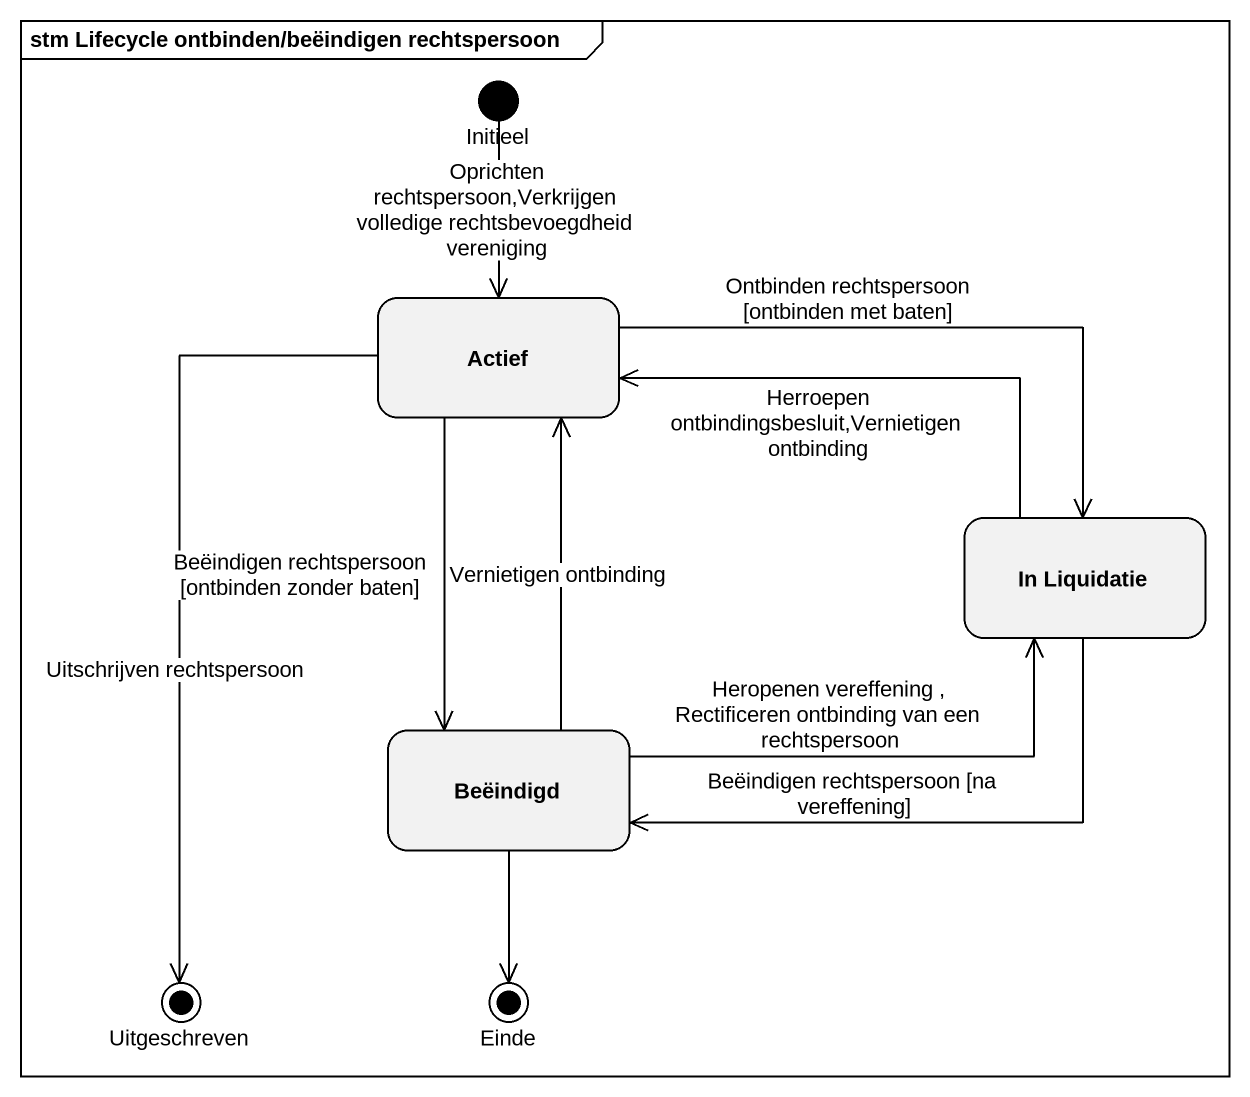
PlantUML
@startuml
mainframe stm Lifecycle ontbinden/beëindigen rechtspersoon
hide empty description
state Initieel <<start>>
state Actief
state "In Liquidatie" as In_Liquidatie
state Beëindigd
state Uitgeschreven <<end>>
state Einde <<end>>
Initieel --> Actief : Oprichten rechtspersoon,Verkrijgen volledige rechtsbevoegdheid vereniging
Actief -right-> In_Liquidatie : Ontbinden rechtspersoon [ontbinden met baten]
Actief --> Beëindigd : Beëindigen rechtspersoon [ontbinden zonder baten]
Actief --> Uitgeschreven : Uitschrijven rechtspersoon
In_Liquidatie -left-> Actief : Herroepen ontbindingsbesluit,Vernietigen ontbinding
In_Liquidatie -left-> Beëindigd : Beëindigen rechtspersoon [na vereffening]
Beëindigd -up-> Actief : Vernietigen ontbinding
Beëindigd -right-> In_Liquidatie : Heropenen vereffening , Rectificeren ontbinding van een rechtspersoon
Beëindigd --> Einde
@enduml
